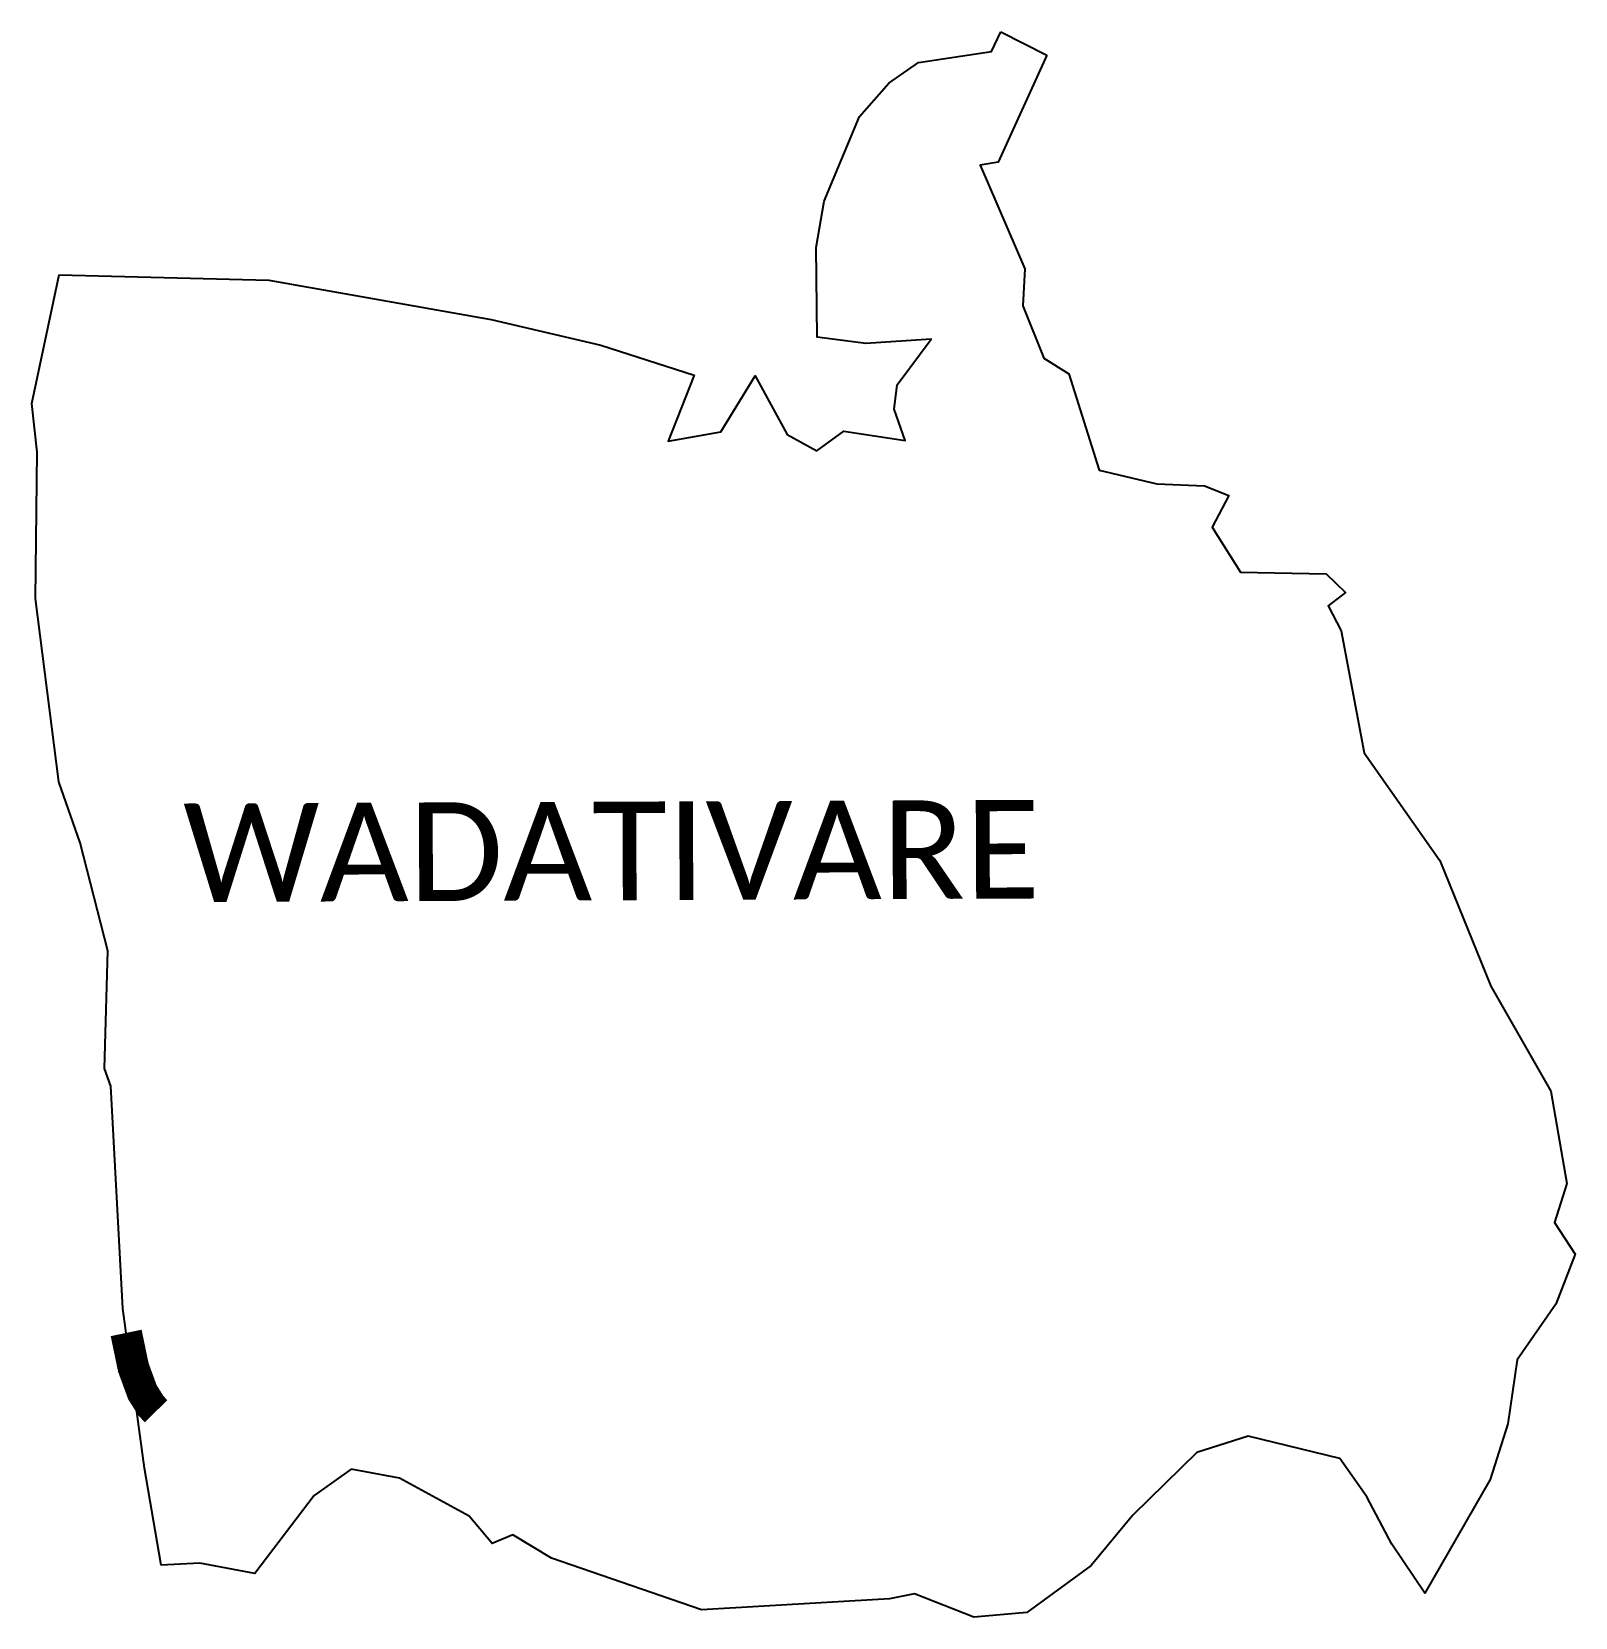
# Model space of a CAD drawing. Header units: metres. Extents: x 321844 to 324287, y 1843462 to 1845971.
import ezdxf

# ---------------------------------------------------------------- set-up
doc = ezdxf.new("R2010")
doc.units = ezdxf.units.M
doc.layers.add('NATURALLY PROTECTED', color=3, linetype='Continuous')
doc.layers.add('VILLAGE NAME', color=250, linetype='Continuous')
doc.styles.get("Standard").update_dxf_attribs({"font": 'simplex.shx'})

msp = doc.modelspace()

# ---------------------------------------------------------------- linework, layer by layer
at = {"color": 4, "flags": 128}
for points in [[(323450.2, 1845933.9), (323373.5, 1845764.5), (323345.1, 1845759.9), (323415.7, 1845595.8), (323412.7, 1845537.3), (323445.5, 1845454.4), (323485.4, 1845429.7), (323533.3, 1845277.3), (323624.6, 1845255.7), (323699.7, 1845252.4), (323738.7, 1845237), (323712, 1845187.1), (323757.1, 1845115.7), (323892.4, 1845113.2), (323923.2, 1845083.4), (323895.9, 1845062.5), (323916.2, 1845023.1), (323952.6, 1844829.8), (324072.3, 1844659.5), (324153.2, 1844460.5), (324248.1, 1844294.3), (324273.2, 1844148.7), (324253.7, 1844086.5), (324286.8, 1844036.8), (324255.7, 1843957.3), (324194.6, 1843869.4), (324179.8, 1843768.4), (324152.3, 1843680.2), (324048.4, 1843500.4), (323996.6, 1843577.9), (323957.1, 1843652.7), (323913.9, 1843713.2), (323769.1, 1843748.9), (323687.6, 1843723), (323586.7, 1843623.7), (323520.6, 1843544.1), (323418.8, 1843469.7), (323335.1, 1843462.1), (323241.1, 1843499.4), (323201.4, 1843491.2), (322903.8, 1843473.8), (322666.4, 1843555.8), (322605.3, 1843592.3), (322572.5, 1843578.8), (322536.3, 1843622.3), (322426, 1843682.1), (322349.6, 1843696.3), (322290.8, 1843655), (322197, 1843531.4), (322109.8, 1843547.9), (322048.8, 1843544.3), (322022.5, 1843697.9), (321988.2, 1843950.7), (321968.9, 1844302.5), (321959.2, 1844330.4), (321964.5, 1844516.6), (321920.7, 1844687.5), (321887, 1844784.1), (321850.1, 1845074.1), (321852.4, 1845305.8), (321843.9, 1845382.7), (321887.4, 1845586.5), (322219, 1845577.8), (322571.2, 1845515.5), (322744.7, 1845475.1), (322892.1, 1845427.4), (322851.4, 1845323), (322934.5, 1845337.6), (322988.8, 1845426.2), (323039.3, 1845333.5), (323086.4, 1845308), (323129.1, 1845339), (323226.3, 1845324.2), (323208.6, 1845373.8), (323213.4, 1845412.3), (323267.6, 1845484.7), (323163.8, 1845477.7), (323087, 1845487.6), (323085.6, 1845629.6), (323098.1, 1845702.7), (323153.9, 1845836.8), (323200.2, 1845889.4), (323247.4, 1845922), (323363.1, 1845939.5), (323377.7, 1845971)], [(323377.7, 1845971), (323450.2, 1845933.9)]]:
    msp.add_lwpolyline(points, dxfattribs=at)
at = {"layer": 'NATURALLY PROTECTED', "const_width": 50, "flags": 128}
msp.add_lwpolyline([(322040.8, 1843788.2), (322033, 1843796.2), (322019.2, 1843818), (322004.8, 1843857.3), (321993.4, 1843912)], dxfattribs=at)

# ---------------------------------------------------------------- texts
at = {"layer": 'VILLAGE NAME', "insert": (322083.2, 1844749.7), "char_height": 155.989, "attachment_point": 1, "rotation": 0.2435}
msp.add_mtext_dynamic_manual_height_columns('{\\fCalibri|b0|i0|c0|p34;WADATIVARE}', width=3672.639, gutter_width=779.9, heights=[0], dxfattribs=at)

doc.saveas('drawing.dxf')
